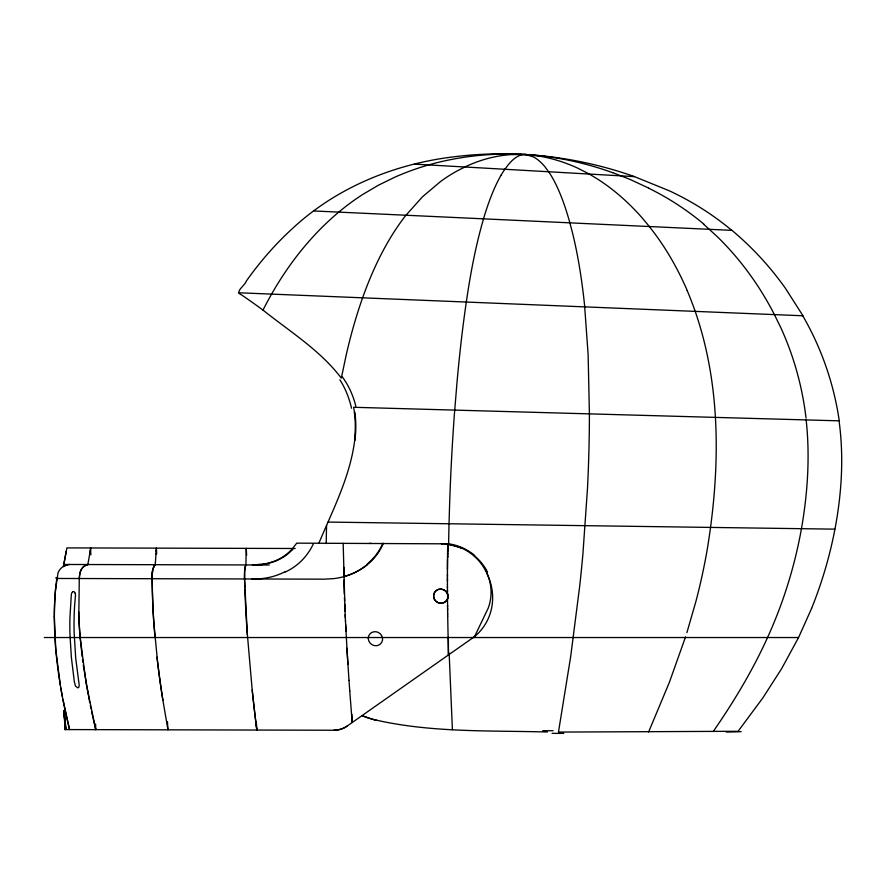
<?xml version="1.0" encoding="UTF-8"?>
<svg xmlns="http://www.w3.org/2000/svg" width="886" height="886" viewBox="0 0 886 886"><rect width="100%" height="100%" fill="white"/><g stroke="black" fill="none" stroke-linecap="round" stroke-linejoin="round"><path stroke-width="1.33" d="M54.334 616.49L55.74 649.239L60.337 685.255M155.393 562.632L155.249 564.703A9.126 4.951 90 0 0 153.522 567.228A9.613 5.227 90 0 0 152.314 572.301A40.368 21.928 90 0 0 152.193 575.911L152.182 580.363M152.259 587.772L152.171 577.129M244.99 567.317A16.546 5.903 -90 0 0 244.536 574.804L244.525 577.074M447.43 576.786L447.43 574.294M447.441 571.791L447.43 584.383M447.441 571.891L447.452 568.768A440.253 95.223 -87.7 0 1 447.519 559.443L447.552 556.353M447.452 569.277L447.519 559.199M152.171 577.24L152.314 573.574A18.185 9.879 90 0 1 152.425 572.522L152.492 571.991A15.018 8.162 90 0 1 152.647 570.916A12.349 6.7 90 0 1 153.632 567.35L153.843 566.874A10.278 5.582 90 0 1 154.352 565.899L154.529 565.6A8.76 4.762 90 0 1 154.784 565.246L154.972 565.002A7.542 4.098 -90 0 1 155.161 564.781L155.238 564.714M152.182 576.996L152.182 576.498A29.36 15.948 90 0 1 152.237 574.781A18.074 9.824 90 0 1 152.636 570.916M447.552 556.674L447.585 553.274M447.574 554.16L447.729 544.126L446.068 543.926M245.079 567.428A7.033 2.503 -90 0 1 245.909 564.925L246.23 548.356L246.629 555.245M326.58 525.431L326.458 530.138A702.233 434.096 -87.7 0 0 326.225 543.594M79.286 578.303L78.81 615.548A370.625 306.047 -90 0 0 80.161 637.532L82.177 656.747M156.401 548.124L155.393 562.632M155.936 554.348L156.002 553.307M79.275 578.525L79.895 573.331A11.762 9.713 -90 0 1 84.026 566.387L86.152 565.135A13.002 10.732 90 0 1 87.836 564.581L90.804 547.958M156.135 551.236L156.202 550.195M79.297 578.082L79.363 577.207M343.846 567.262L343.724 575.568M55.63 589.146L58 572.998A12.415 12.382 1.6 0 1 64.135 566.054A15.693 15.649 1.8 0 1 66.915 565.024A16.446 16.402 1.8 0 1 69.352 564.515L69.828 564.482M355.02 437.474C351.022 475.007 333.247 508.918 318.86 543.24M89.73 554.171L90.051 552.1M90.206 551.07L90.361 550.029M66.206 551.236L63.471 565.955M483.534 218.831C472.991 254.991 467.299 292.325 462.581 329.625A394.901 85.41 -87.7 0 0 457.076 381.589L454.385 414.26A490.013 105.988 -87.7 0 0 449.59 505.098L449.036 523.77A549.774 118.912 -87.7 0 0 448.604 544.07M686.894 632.659L695.809 601.793A433.553 285.026 -87.7 0 0 707.161 549.929C721.315 463.943 721.824 372.186 687.226 290.708M685.565 636.846L669.351 682.397L648.607 732.002M245.666 565.589L245.488 566.187A13.932 4.973 90 0 0 244.614 575.191M245.677 565.578L245.765 565.312A7.73 2.758 -90 0 1 245.865 565.035L245.909 564.947M153.632 567.361L153.677 567.273A10.466 5.681 90 0 1 154.352 565.899M811.598 608.427L798.563 637.532L781.696 668.553L762.879 697.858L738.093 731.282L558.468 732.08L570.684 656.548L579.732 585.89A477.687 124.14 -87.7 0 0 582.91 554.005L587.496 488.286A405.666 105.423 -87.7 0 0 589.412 413.873L588.127 354.588L584.649 306.301M383.317 543.439C376.229 560.351 360.281 572.611 342.672 576.952A76.849 73.815 81.1 0 1 333.745 578.624L324.232 579.167M474.099 637.532L488.23 608.117A49.018 47.445 18.7 0 0 486.159 571.315M524.39 154.474L510.713 154.618A306.301 189.349 -87.7 0 0 464.829 167L456.966 171.031A286.765 177.266 -87.7 0 0 440.896 181.253L422.467 196.814L405.489 215.796A240.638 148.759 -87.7 0 0 395.311 230.028C381.523 251.092 371.035 274.139 362.595 297.807A361.012 223.161 -87.7 0 0 345.983 356.05L341.331 378.145C320.333 350.369 289.943 331.63 263.009 310.089C281.737 273.043 306.833 238.843 338.773 212.108A260.938 237.47 -87.7 0 1 362.795 194.422L378.51 185.174L394.779 177.2A300.808 273.741 -87.7 0 1 428.58 164.951M501.221 174.885L504.776 169.259M296.721 543.151L291.339 550.162M263.009 310.089C255.988 304.95 248.888 299.922 241.712 294.994C233.649 292.214 245.223 285.502 246.308 281.084C259.775 262.068 275.114 244.359 292.336 228.654C336.691 187.179 395.466 163.5 455.36 156.634A384.391 384.391 0 0 1 509.206 153.92L528.643 154.762L542.077 156.623A332.782 218.776 -87.7 0 1 578.27 168.406L589.29 174.066M713.208 731.526C736.155 698.423 756.755 663.525 772.437 626.369A425.335 388.112 -87.7 0 0 801.453 528.698C807.722 492.849 810.081 456.168 806.16 419.92M63.759 566.154L66.915 565.013M474.542 636.635L346.924 726.221A24.232 22.405 35.6 0 1 333.911 730.241L64.811 729.566L64.667 715.412M473.423 637.532L473.489 637.477A55.065 52.208 37.7 0 0 486.436 572.71M277.008 560.317L266.719 563.729M428.58 164.94L433.741 163.511A345.894 314.774 -87.7 0 1 509.439 154.109M343.679 576.686L343.735 575.933M269.244 563.108L268.513 563.308M268.691 563.252L254.072 564.969M266.276 563.817L263.142 564.382M88.168 564.537L87.803 564.603A13.921 11.496 90 0 0 84.059 566.453M260.262 578.802L254.47 578.979M56.383 577.705L55.763 577.916L58.266 578.469M44.3 637.532L798.452 637.532M90.483 547.958L90.87 554.835M445.503 543.827L297.497 543.151M371.289 543.406L369.351 543.395M295.16 548.489L66.915 547.902L63.471 566.586M252.388 564.958L253.307 564.958M63.537 564.471L269.266 565.002M56.848 578.469L323.357 579.167M251.901 578.979L254.149 578.979M509.439 154.009L520.348 154.275M547.426 732.002C490.622 730.418 432.844 732.788 377.026 720.296M328.041 522.075L834.811 529.152M441.306 543.639L442.358 543.672L441.793 543.65M441.881 543.65L442.612 543.661M442.125 543.661L444.861 543.771M238.434 292.757L802.971 315.77L785.517 288.437A307.043 307.043 0 0 0 731.869 230.282M313.733 210.957L731.814 230.36A285.536 285.536 0 0 0 669.262 190.789L634.498 176.624A397.338 397.338 0 0 0 525.309 154.518L524.313 154.463M520.281 154.253L523.327 154.408M414.393 164.131L634.498 176.624M444.683 543.794L446.145 543.882M445.37 543.86L447.098 543.982M447.375 544.082L460.941 547.725M612.713 172.615L630.012 179.404L648.585 188.042M474.198 555.71L474.896 556.297M703.683 224.247L717.084 236.462A306.467 279.644 -87.7 0 1 774.43 314.641L780.799 327.665A284.495 259.587 -87.7 0 1 806.038 418.07M649.36 226.528L642.361 218.133A332.516 218.598 -87.7 0 0 589.279 174.121M486.414 570.174L487.521 572.201M75.144 593.122L74.158 591.759A4.773 2.37 -88.8 0 0 72.763 591.737M95.599 724.128L95.754 729.632L91.612 711.624M95.754 729.632L86.241 684.047L80.161 637.532A366.239 302.425 90 0 1 78.688 611.838M90.339 705.577L90.97 708.601M89.719 702.543L83.262 664.954M62.884 699.331L69.573 729.577C62.098 699.253 56.649 668.343 54.888 637.134M62.43 696.994L60.735 687.614M152.27 588.592L152.348 591.87A369.362 200.624 90 0 0 153.887 623.334L157.542 661.709A583.486 316.933 -90 0 0 162.902 700.283L167.952 729.787L167.421 721.536M354.5 412.311L353.603 407.283L839.042 420.839C844.004 456.822 841.689 493.557 834.944 529.152A426 426 0 0 1 811.576 608.416M82.531 659.483L82.885 662.219M63.659 710.838L66.051 729.555L63.803 710.782L65.42 729.566M157.021 657.19L157.542 661.698A583.453 316.911 90 0 0 162.902 700.272M256.32 721.747L256.807 730.009A793.513 282.844 -90 0 1 252.2 690.039L247.017 630.4A482.571 172.006 -90 0 1 245.344 601.184L244.968 592.003M349.748 690.98L352.185 722.544L351.82 714.26M349.76 691.058L348.995 680.315M247.327 634.775L244.569 578.957M349.006 680.382L347.932 664.256A776.668 179.891 -90 0 1 346.947 648.198L345.662 624.708M156.346 548.124L156.7 553.628M452.403 729.643L449.147 653.104M346.005 631.286L345.462 620.665M345.496 621.385L344.72 604.285M64.113 710.738L64.999 729.566M345.186 614.651L345.341 618.029M345.031 611.251L343.17 543.306M344.455 597.518L344.588 600.974M244.879 589.412L244.946 591.139M244.824 587.673L244.735 585.07M244.713 584.195L244.614 580.707M244.547 578.137L244.591 579.832M244.558 578.48L244.503 575.224M244.547 578.004L244.525 576.875M447.674 614.53L447.696 616.191M447.696 616.091L448.471 655.108L448.349 637.278M447.651 613.09L447.508 598.925A7.265 7.044 32.4 0 0 447.674 594.307L447.496 593.808A7.265 7.044 32.4 0 0 436.399 590.419A7.265 7.044 32.4 0 0 436.477 601.738A7.265 7.044 32.4 0 0 447.508 598.925M447.651 612.979L447.674 614.64M152.215 584.483L152.968 608.361A412.045 223.804 90 0 0 155.028 637.532M447.563 605.182L447.574 606.744M447.596 608.405L447.618 609.978M152.204 583.664L152.182 581.194M447.829 557.77L447.729 544.059A350.701 75.853 -87.7 0 0 447.607 551.635M448.072 594.783L448.083 597.529M447.463 593.144L447.474 593.731L447.43 584.217M448.261 595.569L448.272 598.216M447.452 590.165L447.463 591.948M447.441 586.598L447.441 587.783M447.43 578.137L447.43 581.26M447.718 544.248A48.929 47.124 40 0 1 460.864 547.913M344.322 594.052A472.105 109.343 90 0 1 343.857 580.142M367.225 564.725A68.2 65.486 78.6 0 1 343.735 576.598M83.76 566.331A12.404 10.233 -90 0 0 79.806 573.918L79.618 574.881A26.746 22.084 90 0 0 79.43 576.509M54.378 616.49A291.948 291.239 1.5 0 1 56.804 578.458M460.941 547.736A47.855 45.54 38.1 0 1 485.916 571.426M382.863 543.218A56.571 53.382 88.9 0 1 366.959 564.36M563.784 733.409A322.105 21.098 1.3 0 1 552.089 733.353M362.175 715.611A106.508 105.811 -89.1 0 0 376.993 720.44A106.508 105.656 -59.9 0 1 362.152 715.678M612.691 172.704A374.401 341.631 -87.7 0 0 525.309 154.463L533.394 156.911A298.194 77.492 -87.7 0 1 545.111 166.978L549.841 173.501A299.103 77.724 -87.7 0 1 569.886 222.907L572.422 232.509A280.275 72.84 -87.7 0 1 584.682 306.224M504.776 169.547A280.563 60.68 -87.7 0 1 525.309 154.419M802.816 315.859A294.529 294.529 0 0 1 839.252 420.817M648.541 188.142A307.431 280.519 -87.7 0 1 703.816 224.069M483.523 218.764A268.868 58.155 -87.7 0 1 501.221 174.985M339.87 379.784A86.739 65.785 -83.3 0 1 351.543 408.247M354.843 412.211A89.209 72.109 -77 0 1 354.887 440.519M649.327 226.606A300.022 197.235 -87.7 0 1 687.281 290.652M741.183 731.603A226.428 1.473 0 0 1 726.232 732.069M553.119 730.74A322.105 18.562 1.2 0 1 542.741 730.662M354.345 412.367A88.323 70.924 -77.2 0 1 354.71 437.462M342.373 376.971A86.739 69.662 -77.4 0 1 355.829 406.242M54.932 636.447A324.619 323.822 1.8 0 1 55.53 589.135M72.763 591.793A3.754 1.838 -88.1 0 0 71.323 594.639L69.905 618.14A332.383 329.913 1.8 0 0 69.994 635.118L71.378 657.456L74.28 681.378L75.443 686.063L77.902 687.901L78.909 687.115L79.208 685.199L75.687 658.01L74.136 632.482A311.363 309.048 1.7 0 1 74.546 606.744L75.432 595.824A5.039 2.569 -88.4 0 0 75.52 595.292M75.122 593.144A3.256 1.628 -88.6 0 1 75.465 595.281M293.188 548.866A49.483 46.426 -81.9 0 1 269.233 563.042M382.387 637.543A7.287 6.922 38.8 0 0 368.321 637.532A7.254 6.9 38.9 0 0 368.288 638.618M382.442 637.532A7.276 6.922 38.6 0 1 376.351 645.739A7.276 6.922 38.6 0 1 368.321 638.618M447.773 543.694A51.399 49.871 43.2 0 1 474.542 555.3M256.807 729.998A793.502 282.833 90 0 1 252.2 690.05M347.932 664.312A776.712 179.902 -90 0 1 346.947 648.231M346.913 726.21A24.232 22.36 34.7 0 1 333.9 730.186M313.411 543.727A59.661 55.74 88.4 0 1 285.203 572.024M285.082 571.736A74.302 69.186 -86.2 0 1 260.251 578.724M291.217 550.018A48.054 44.754 -78.3 0 1 276.93 560.107M474.962 556.22A50.524 47.899 38.1 0 1 486.492 570.13M262.5 564.592A62.363 57.468 -71.2 0 1 255.002 565.046M434.339 599.146A7.265 7.033 33.9 0 0 446.777 600.298A7.265 7.033 33.9 0 0 441.239 589.112A7.265 7.033 33.9 0 0 434.339 599.146"/></g></svg>
